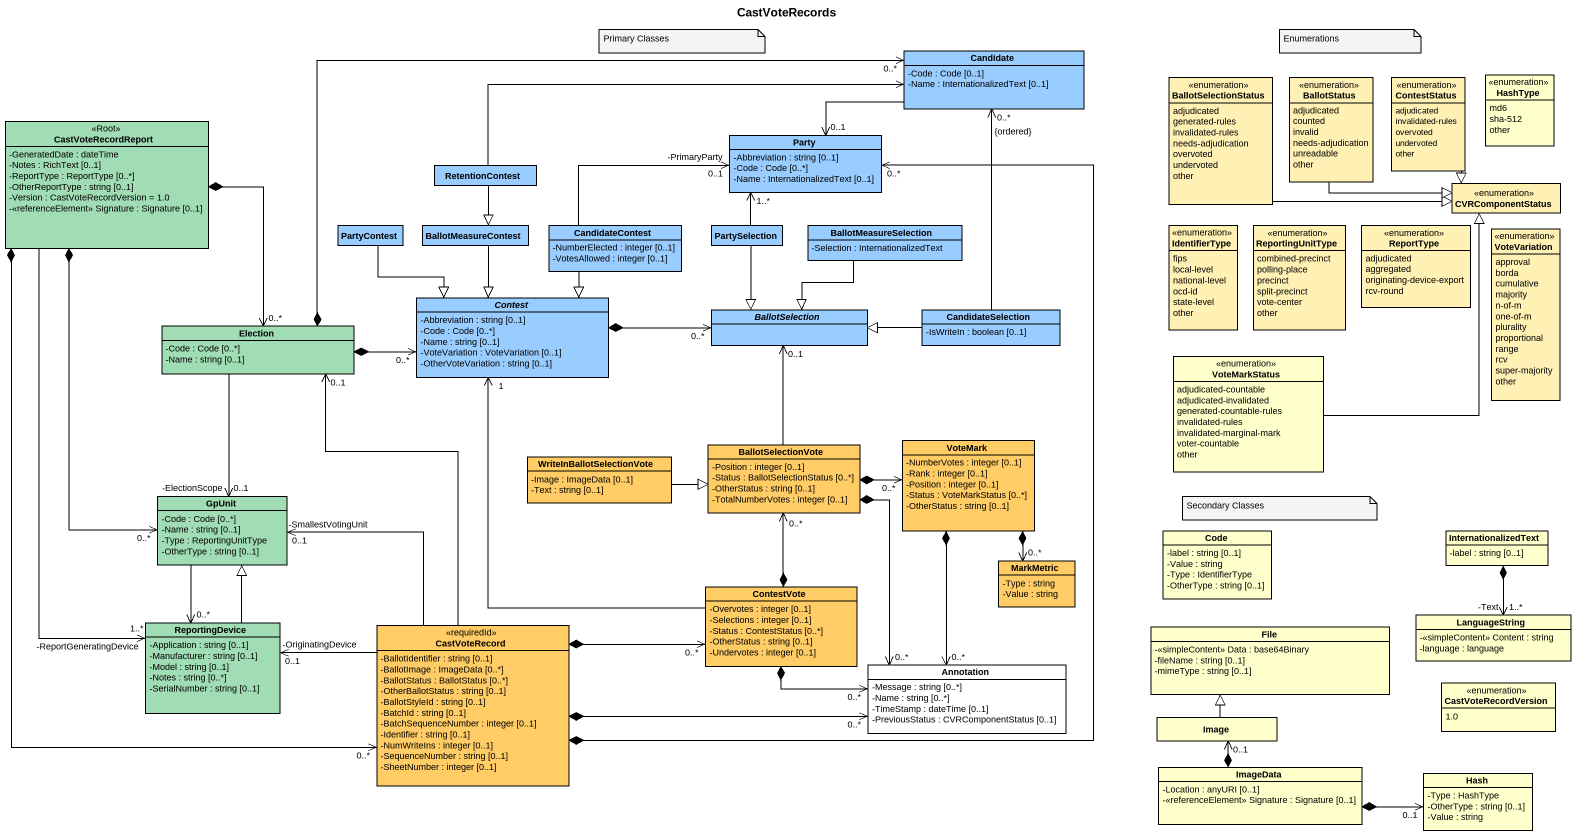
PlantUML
@startuml
title CastVoteRecords
hide circle
hide empty members
skinparam classAttributeIconSize 0
class Candidate #99CCFF {
  -Code : Code [0..1]
  -Name : InternationalizedText [0..1]
}
enum BallotSelectionStatus #FFF0B4 {
  adjudicated
  generated-rules
  invalidated-rules
  needs-adjudication
  overvoted
  undervoted
  other
}
enum BallotStatus #FFF0B4 {
  adjudicated
  counted
  invalid
  needs-adjudication
  unreadable
  other
}
enum ContestStatus #FFF0B4 {
  adjudicated
  invalidated-rules
  overvoted
  undervoted
  other
}
enum HashType #FFFFCC {
  md6
  sha-512
  other
}
class CastVoteRecordReport <<Root>> #A0DCB4 {
  -GeneratedDate : dateTime
  -Notes : RichText [0..1]
  -ReportType : ReportType [0..*]
  -OtherReportType : string [0..1]
  -Version : CastVoteRecordVersion = 1.0
  -<<referenceElement>> Signature : Signature [0..1]
}
class RetentionContest #99CCFF
class Party #99CCFF {
  -Abbreviation : string [0..1]
  -Code : Code [0..*]
  -Name : InternationalizedText [0..1]
}
enum CVRComponentStatus #FFF0B4
class PartyContest #99CCFF
class BallotMeasureContest #99CCFF
class CandidateContest #99CCFF {
  -NumberElected : integer [0..1]
  -VotesAllowed : integer [0..1]
}
class PartySelection #99CCFF
class BallotMeasureSelection #99CCFF {
  -Selection : InternationalizedText
}
enum IdentifierType #FFF0B4 {
  fips
  local-level
  national-level
  ocd-id
  state-level
  other
}
enum ReportingUnitType #FFF0B4 {
  combined-precinct
  polling-place
  precinct
  split-precinct
  vote-center
  other
}
enum ReportType #FFF0B4 {
  adjudicated
  aggregated
  originating-device-export
  rcv-round
}
enum VoteVariation #FFF0B4 {
  approval
  borda
  cumulative
  majority
  n-of-m
  one-of-m
  plurality
  proportional
  range
  rcv
  super-majority
  other
}
abstract class Contest #99CCFF {
  -Abbreviation : string [0..1]
  -Code : Code [0..*]
  -Name : string [0..1]
  -VoteVariation : VoteVariation [0..1]
  -OtherVoteVariation : string [0..1]
}
abstract class BallotSelection #99CCFF
class CandidateSelection #99CCFF {
  -IsWriteIn : boolean [0..1]
}
class Election #A0DCB4 {
  -Code : Code [0..*]
  -Name : string [0..1]
}
enum VoteMarkStatus #FFFFCC {
  adjudicated-countable
  adjudicated-invalidated
  generated-countable-rules
  invalidated-rules
  invalidated-marginal-mark
  voter-countable
  other
}
class WriteInBallotSelectionVote #FFCC66 {
  -Image : ImageData [0..1]
  -Text : string [0..1]
}
class BallotSelectionVote #FFCC66 {
  -Position : integer [0..1]
  -Status : BallotSelectionStatus [0..*]
  -OtherStatus : string [0..1]
  -TotalNumberVotes : integer [0..1]
}
class VoteMark #FFCC66 {
  -NumberVotes : integer [0..1]
  -Rank : integer [0..1]
  -Position : integer [0..1]
  -Status : VoteMarkStatus [0..*]
  -OtherStatus : string [0..1]
}
class GpUnit #A0DCB4 {
  -Code : Code [0..*]
  -Name : string [0..1]
  -Type : ReportingUnitType
  -OtherType : string [0..1]
}
class Code {
  -label : string [0..1]
  -Value : string
  -Type : IdentifierType
  -OtherType : string [0..1]
}
class InternationalizedText {
  -label : string [0..1]
}
class ContestVote #FFCC66 {
  -Overvotes : integer [0..1]
  -Selections : integer [0..1]
  -Status : ContestStatus [0..*]
  -OtherStatus : string [0..1]
  -Undervotes : integer [0..1]
}
class MarkMetric #FFCC66 {
  -Type : string
  -Value : string
}
class ReportingDevice #A0DCB4 {
  -Application : string [0..1]
  -Manufacturer : string [0..1]
  -Model : string [0..1]
  -Notes : string [0..*]
  -SerialNumber : string [0..1]
}
class CastVoteRecord <<requiredId>> #FFCC66 {
  -BallotIdentifier : string [0..1]
  -BallotImage : ImageData [0..*]
  -BallotStatus : BallotStatus [0..*]
  -OtherBallotStatus : string [0..1]
  -BallotStyleId : string [0..1]
  -BatchId : string [0..1]
  -BatchSequenceNumber : integer [0..1]
  -Identifier : string [0..1]
  -NumWriteIns : integer [0..1]
  -SequenceNumber : string [0..1]
  -SheetNumber : integer [0..1]
}
class "File" as File_ {
  -<<simpleContent>> Data : base64Binary
  -fileName : string [0..1]
  -mimeType : string [0..1]
}
class LanguageString {
  -<<simpleContent>> Content : string
  -language : language
}
class "Annotation" as Annotation_ #FFFFFF {
  -Message : string [0..*]
  -Name : string [0..*]
  -TimeStamp : dateTime [0..1]
  -PreviousStatus : CVRComponentStatus [0..1]
}
enum CastVoteRecordVersion {
  1.0
}
class Image
class ImageData {
  -Location : anyURI [0..1]
  -<<referenceElement>> Signature : Signature [0..1]
}
class Hash {
  -Type : HashType
  -OtherType : string [0..1]
  -Value : string
}
Candidate -left-> "0..1" Party
BallotSelectionStatus -right-|> CVRComponentStatus
BallotStatus -right-|> CVRComponentStatus
ContestStatus --|> CVRComponentStatus
CastVoteRecordReport *--> "0..*" Election
CastVoteRecordReport *--> "0..*" GpUnit
CastVoteRecordReport --> "-ReportGeneratingDevice\n1..*" ReportingDevice
CastVoteRecordReport *--> "0..*" CastVoteRecord
RetentionContest -right-> Candidate
RetentionContest --|> BallotMeasureContest
PartyContest --|> Contest
BallotMeasureContest --|> Contest
CandidateContest -right-> "-PrimaryParty\n0..1" Party
CandidateContest --|> Contest
PartySelection -up-> "1..*" Party
PartySelection --|> BallotSelection
BallotMeasureSelection --|> BallotSelection
Contest *-right-> "0..*" BallotSelection
CandidateSelection -up-> "0..*\n{ordered}" Candidate
CandidateSelection -left-|> BallotSelection
Election *-right-> "0..*" Candidate
Election *-right-> "0..*" Contest
Election --> "-ElectionScope\n0..1" GpUnit
VoteMarkStatus -up-|> CVRComponentStatus
WriteInBallotSelectionVote -right-|> BallotSelectionVote
BallotSelectionVote -up-> "0..1" BallotSelection
BallotSelectionVote *-right-> "0..*" VoteMark
BallotSelectionVote *--> "0..*" Annotation_
VoteMark *--> "0..*" MarkMetric
VoteMark *--> "0..*" Annotation_
GpUnit --> "0..*" ReportingDevice
InternationalizedText *--> "1..*\n-Text" LanguageString
ContestVote -up-> "1" Contest
ContestVote *-up-> "0..*" BallotSelectionVote
ContestVote *-right-> "0..*" Annotation_
ReportingDevice -up-|> GpUnit
CastVoteRecord *-up-> "0..*" Party
CastVoteRecord -up-> "0..1" Election
CastVoteRecord -up-> "0..1\n-SmallestVotingUnit" GpUnit
CastVoteRecord *-right-> "0..*" ContestVote
CastVoteRecord -left-> "0..1\n-OriginatingDevice" ReportingDevice
CastVoteRecord *-right-> "0..*" Annotation_
Image -up-|> File_
ImageData *-up-> "0..1" Image
ImageData *-right-> "0..1" Hash
note as N1
  Primary Classes
end note
note as N2
  Enumerations
end note
note as N3
  Secondary Classes
end note
@enduml
